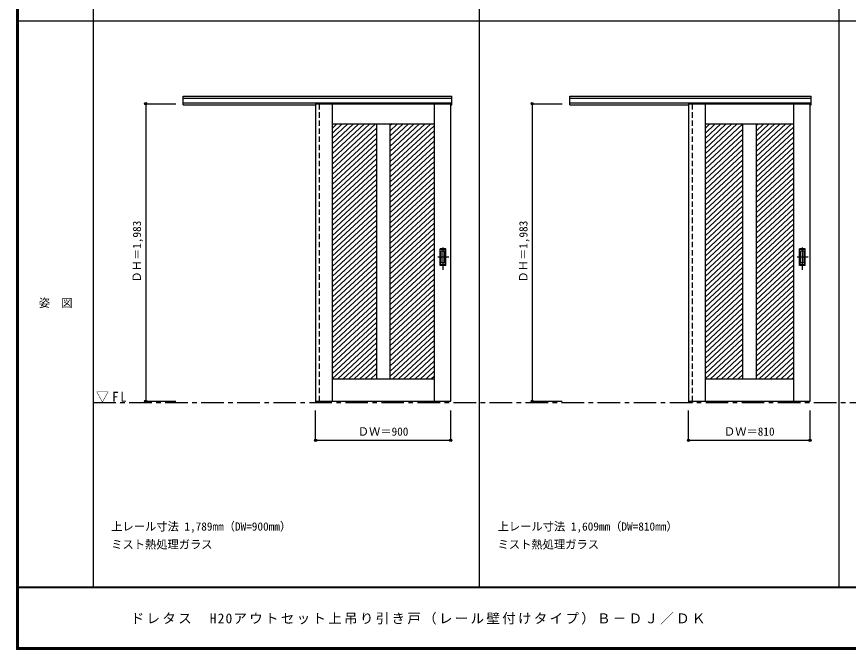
# Model space of a CAD drawing. Units: millimetres, scale not verified. Extents: x -6000 to 5700, y -4307 to 4260.
# Drawn here: x -6000 to -460, y -4205 to 12 of the extents above; entities that cross this region are included whole.
import ezdxf
from ezdxf.enums import TextEntityAlignment as Align

# ---------------------------------------------------------------- set-up
doc = ezdxf.new("R2010")
doc.units = ezdxf.units.MM
doc.header["$LTSCALE"] = 30
doc.header["$PDMODE"] = 32
doc.header["$PDSIZE"] = 15
doc.linetypes.add('CHAIN1', pattern=[8, 5, -1, 1, -1])
doc.linetypes.add('DASHED1', pattern=[1.8, 1.2, -0.6])
for name, color, linetype in [('0-1_通り芯', 7, 'CHAIN1'), ('0-2_扉', 7, 'Continuous'), ('0-4_枠', 3, 'Continuous'), ('0-6_引手', 7, 'Continuous'), ('0-A_文字', 7, 'Continuous'), ('0-B_寸法', 4, 'Continuous'), ('0-C_ハッチ', 4, 'Continuous'), ('F-1_枠', 6, 'Continuous'), ('F-A_文字', 7, 'Continuous')]:
    doc.layers.add(name, color=color, linetype=linetype)
doc.styles.add('ＭＳ ゴシック', font='')
doc.styles.get('ＭＳ ゴシック').set_extended_font_data('MS Gothic')

msp = doc.modelspace()

# ---------------------------------------------------------------- linework, layer by layer
at = {"layer": '0-1_通り芯'}
msp.add_line((-5490, -2560.5), (1678, -2560.5), dxfattribs=at)
at = {"layer": '0-2_扉'}
for p, q in [((-4009, -568.5), (-4009, -2551.5)), ((-4009, -568.5), (-3109, -568.5)), ((-3899, -568.5), (-3899, -2551.5)), ((-3219, -568.5), (-3219, -2551.5)), ((-3109, -2551.5), (-3109, -568.5)), ((-1525, -568.5), (-1525, -2551.5)), ((-1525, -568.5), (-715, -568.5)), ((-1415, -568.5), (-1415, -2551.5)), ((-825, -568.5), (-825, -2551.5)), ((-715, -2551.5), (-715, -568.5)), ((-3899, -703.5), (-3219, -703.5)), ((-3604, -703.5), (-3604, -2401.5)), ((-3514, -703.5), (-3514, -2401.5)), ((-1415, -703.5), (-825, -703.5)), ((-1165, -703.5), (-1165, -2401.5)), ((-1075, -703.5), (-1075, -2401.5)), ((-3898.81, -886.5), (-3899, -886.5)), ((-3899, -2401.5), (-3219, -2401.5)), ((-1415, -2401.5), (-825, -2401.5)), ((-4009, -2551.5), (-3109, -2551.5)), ((-1525, -2551.5), (-715, -2551.5))]:
    msp.add_line(p, q, dxfattribs=at)
at = {"layer": '0-4_枠'}
for p, q in [((-4890, -518.5), (-3101, -518.5)), ((-4890, -575.5), (-4890, -518.5)), ((-4890, -531.5), (-3101, -531.5)), ((-2316, -518.5), (-707, -518.5)), ((-2316, -575.5), (-2316, -518.5)), ((-2316, -531.5), (-707, -531.5)), ((-4890, -563.5), (-3101, -563.5)), ((-4890, -575.5), (-4009, -575.5)), ((-4010, -563.5), (-4010, -2560.5)), ((-3982, -568.5), (-3982, -563.5)), ((-2316, -563.5), (-707, -563.5)), ((-2316, -575.5), (-1525, -575.5)), ((-1526, -563.5), (-1526, -2560.5)), ((-1498, -568.5), (-1498, -563.5)), ((-4010, -2560.5), (-3982, -2560.5)), ((-3982, -2551.5), (-3982, -2560.5)), ((-1526, -2560.5), (-1498, -2560.5)), ((-1498, -2551.5), (-1498, -2560.5))]:
    msp.add_line(p, q, dxfattribs=at)
at = {"layer": '0-4_枠', "color": 4, "linetype": 'DASHED1'}
for p, q in [((-3982, -2551.5), (-3982, -568.5)), ((-1498, -2551.5), (-1498, -568.5))]:
    msp.add_line(p, q, dxfattribs=at)
at = {"layer": '0-4_枠'}
for points in [[(-3109, -575.5), (-3101, -575.5), (-3101, -518.5)], [(-715, -575.5), (-707, -575.5), (-707, -518.5)]]:
    msp.add_lwpolyline(points, dxfattribs=at)
at = {"layer": '0-6_引手'}
for p, q in [((-3141, -1535.98), (-3179, -1535.98)), ((-3179, -1645.98), (-3179, -1535.98)), ((-3141, -1645.98), (-3141, -1535.98)), ((-747, -1535.98), (-785, -1535.98)), ((-785, -1645.98), (-785, -1535.98)), ((-747, -1645.98), (-747, -1535.98)), ((-3147.5, -1551.98), (-3172.5, -1551.98)), ((-3172.5, -1629.98), (-3172.5, -1551.98)), ((-3147.5, -1629.98), (-3147.5, -1551.98)), ((-753.5, -1551.98), (-778.5, -1551.98)), ((-778.5, -1629.98), (-778.5, -1551.98)), ((-753.5, -1629.98), (-753.5, -1551.98)), ((-3141, -1645.98), (-3179, -1645.98)), ((-3147.5, -1629.98), (-3172.5, -1629.98)), ((-747, -1645.98), (-785, -1645.98)), ((-753.5, -1629.98), (-778.5, -1629.98))]:
    msp.add_line(p, q, dxfattribs=at)
at = {"layer": '0-6_引手', "linetype": 'DASHED1'}
for p, q in [((-3176, -1641.98), (-3176, -1539.98)), ((-782, -1641.98), (-782, -1539.98)), ((-3144, -1641.98), (-3176, -1641.98)), ((-750, -1641.98), (-782, -1641.98))]:
    msp.add_line(p, q, dxfattribs=at)
at = {"layer": '0-6_引手', "linetype": 'CHAIN1'}
for p, q in [((-3160, -1676.21), (-3160, -1505.36)), ((-766, -1676.21), (-766, -1505.36)), ((-3121.93, -1590.98), (-3194.44, -1590.98)), ((-727.93, -1590.98), (-800.44, -1590.98))]:
    msp.add_line(p, q, dxfattribs=at)
at = {"layer": '0-6_引手', "linetype": 'DASHED1'}
for points in [[(-3144, -1641.98), (-3144, -1539.98), (-3176, -1539.98)], [(-750, -1641.98), (-750, -1539.98), (-782, -1539.98)]]:
    msp.add_lwpolyline(points, dxfattribs=at)
at = {"layer": '0-B_寸法'}
for p, q in [((-5140, -568.5), (-5140, -2551.5)), ((-5140, -568.5), (-4940, -568.5)), ((-2566, -568.5), (-2566, -2551.5)), ((-2566, -568.5), (-2366, -568.5)), ((-5140, -2551.5), (-4940, -2551.5)), ((-2566, -2551.5), (-2366, -2551.5)), ((-4009, -2812.5), (-4009, -2612.5)), ((-3109, -2812.5), (-3109, -2612.5)), ((-1525, -2812.5), (-1525, -2612.5)), ((-715, -2812.5), (-715, -2612.5)), ((-3109, -2812.5), (-4009, -2812.5)), ((-715, -2812.5), (-1525, -2812.5))]:
    msp.add_line(p, q, dxfattribs=at)
at = {"layer": '0-B_寸法', "color": 7}
for p in [(-5140, -568.5), (-2566, -568.5), (-5140, -2551.5), (-2566, -2551.5), (-4009, -2812.5), (-3109, -2812.5), (-1525, -2812.5), (-715, -2812.5)]:
    msp.add_point(p, dxfattribs=at)
at = {"layer": '0-C_ハッチ'}
for p, q in [((-3830.86, -703.5), (-3899, -766.6)), ((-3794.06, -703.5), (-3899, -800.67)), ((-3757.26, -703.5), (-3899, -834.74)), ((-3720.47, -703.5), (-3899, -868.81)), ((-3867.65, -703.5), (-3899, -732.53)), ((-3683.67, -703.5), (-3899, -902.88)), ((-3646.87, -703.5), (-3899, -936.95)), ((-3610.08, -703.5), (-3899, -971.02)), ((-3499.69, -703.5), (-3514, -716.75)), ((-3462.89, -703.5), (-3514, -750.83)), ((-3426.09, -703.5), (-3514, -784.9)), ((-3389.3, -703.5), (-3514, -818.97)), ((-3352.5, -703.5), (-3514, -853.04)), ((-3315.7, -703.5), (-3514, -887.11)), ((-3278.9, -703.5), (-3514, -921.18)), ((-3242.11, -703.5), (-3514, -955.25)), ((-3219, -716.17), (-3514, -989.32)), ((-1346.86, -703.5), (-1415, -766.6)), ((-1310.06, -703.5), (-1415, -800.67)), ((-1273.26, -703.5), (-1415, -834.74)), ((-1236.47, -703.5), (-1415, -868.81)), ((-1383.65, -703.5), (-1415, -732.53)), ((-1199.67, -703.5), (-1415, -902.88)), ((-1162.87, -703.5), (-1415, -936.95)), ((-1060.69, -703.5), (-1075, -716.75)), ((-1023.89, -703.5), (-1075, -750.83)), ((-987.09, -703.5), (-1075, -784.9)), ((-950.3, -703.5), (-1075, -818.97)), ((-913.5, -703.5), (-1075, -853.04)), ((-876.7, -703.5), (-1075, -887.11)), ((-839.9, -703.5), (-1075, -921.18)), ((-3604, -731.95), (-3899, -1005.09)), ((-3604, -766.02), (-3899, -1039.16)), ((-3219, -750.25), (-3514, -1023.39)), ((-1165, -739.54), (-1415, -971.02)), ((-1165, -773.61), (-1415, -1005.09)), ((-825, -723.77), (-1075, -955.25)), ((-825, -757.84), (-1075, -989.32)), ((-3604, -800.09), (-3899, -1073.24)), ((-3219, -784.32), (-3514, -1057.46)), ((-3219, -818.39), (-3514, -1091.54)), ((-1165, -807.68), (-1415, -1039.16)), ((-825, -791.91), (-1075, -1023.39)), ((-825, -825.98), (-1075, -1057.46)), ((-3604, -834.16), (-3899, -1107.31)), ((-3604, -868.23), (-3899, -1141.38)), ((-3219, -852.46), (-3514, -1125.61)), ((-1165, -841.75), (-1415, -1073.24)), ((-1165, -875.83), (-1415, -1107.31)), ((-825, -860.05), (-1075, -1091.54)), ((-3604, -902.3), (-3899, -1175.45)), ((-3604, -936.37), (-3899, -1209.52)), ((-3219, -886.53), (-3514, -1159.68)), ((-3219, -920.6), (-3514, -1193.75)), ((-1165, -909.9), (-1415, -1141.38)), ((-825, -894.13), (-1075, -1125.61)), ((-825, -928.2), (-1075, -1159.68)), ((-3604, -970.44), (-3899, -1243.59)), ((-3219, -954.67), (-3514, -1227.82)), ((-3219, -988.74), (-3514, -1261.89)), ((-1165, -943.97), (-1415, -1175.45)), ((-1165, -978.04), (-1415, -1209.52)), ((-825, -962.27), (-1075, -1193.75)), ((-825, -996.34), (-1075, -1227.82)), ((-3604, -1004.51), (-3899, -1277.66)), ((-3604, -1038.58), (-3899, -1311.73)), ((-3219, -1022.81), (-3514, -1295.96)), ((-1165, -1012.11), (-1415, -1243.59)), ((-1165, -1046.18), (-1415, -1277.66)), ((-825, -1030.41), (-1075, -1261.89)), ((-3604, -1072.66), (-3899, -1345.8)), ((-3604, -1106.73), (-3899, -1379.88)), ((-3219, -1056.89), (-3514, -1330.03)), ((-3219, -1090.96), (-3514, -1364.1)), ((-1165, -1080.25), (-1415, -1311.73)), ((-825, -1064.48), (-1075, -1295.96)), ((-825, -1098.55), (-1075, -1330.03)), ((-3604, -1140.8), (-3899, -1413.95)), ((-3219, -1125.03), (-3514, -1398.18)), ((-3219, -1159.1), (-3514, -1432.25)), ((-1165, -1114.32), (-1415, -1345.8)), ((-1165, -1148.39), (-1415, -1379.88)), ((-825, -1132.62), (-1075, -1364.1)), ((-3604, -1174.87), (-3899, -1448.02)), ((-3604, -1208.94), (-3899, -1482.09)), ((-3219, -1193.17), (-3514, -1466.32)), ((-1165, -1182.46), (-1415, -1413.95)), ((-1165, -1216.54), (-1415, -1448.02)), ((-825, -1166.69), (-1075, -1398.18)), ((-825, -1200.76), (-1075, -1432.25)), ((-3604, -1243.01), (-3899, -1516.16)), ((-3219, -1227.24), (-3514, -1500.39)), ((-3219, -1261.31), (-3514, -1534.46)), ((-1165, -1250.61), (-1415, -1482.09)), ((-825, -1234.84), (-1075, -1466.32)), ((-825, -1268.91), (-1075, -1500.39)), ((-3604, -1277.08), (-3899, -1550.23)), ((-3604, -1311.15), (-3899, -1584.3)), ((-3219, -1295.38), (-3514, -1568.53)), ((-3219, -1329.45), (-3514, -1602.6)), ((-1165, -1284.68), (-1415, -1516.16)), ((-1165, -1318.75), (-1415, -1550.23)), ((-825, -1302.98), (-1075, -1534.46)), ((-3604, -1345.22), (-3899, -1618.37)), ((-3604, -1379.3), (-3899, -1652.44)), ((-3219, -1363.52), (-3514, -1636.67)), ((-1165, -1352.82), (-1415, -1584.3)), ((-825, -1337.05), (-1075, -1568.53)), ((-825, -1371.12), (-1075, -1602.6)), ((-3604, -1413.37), (-3899, -1686.51)), ((-3219, -1397.6), (-3514, -1670.74)), ((-3219, -1431.67), (-3514, -1704.81)), ((-1165, -1386.89), (-1415, -1618.37)), ((-1165, -1420.96), (-1415, -1652.44)), ((-825, -1405.19), (-1075, -1636.67)), ((-825, -1439.26), (-1075, -1670.74)), ((-3604, -1447.44), (-3899, -1720.59)), ((-3604, -1481.51), (-3899, -1754.66)), ((-3219, -1465.74), (-3514, -1738.89)), ((-1165, -1455.03), (-1415, -1686.51)), ((-1165, -1489.1), (-1415, -1720.59)), ((-825, -1473.33), (-1075, -1704.81)), ((-3604, -1515.58), (-3899, -1788.73)), ((-3604, -1549.65), (-3899, -1822.8)), ((-3219, -1499.81), (-3514, -1772.96)), ((-3219, -1533.88), (-3514, -1807.03)), ((-1165, -1523.18), (-1415, -1754.66)), ((-825, -1507.4), (-1075, -1738.89)), ((-825, -1541.48), (-1075, -1772.96)), ((-3604, -1583.72), (-3899, -1856.87)), ((-3219, -1567.95), (-3514, -1841.1)), ((-3219, -1602.02), (-3514, -1875.17)), ((-1165, -1557.25), (-1415, -1788.73)), ((-1165, -1591.32), (-1415, -1822.8)), ((-825, -1575.55), (-1075, -1807.03)), ((-3604, -1617.79), (-3899, -1890.94)), ((-3604, -1651.86), (-3899, -1925.01)), ((-3219, -1636.09), (-3514, -1909.24)), ((-1165, -1625.39), (-1415, -1856.87)), ((-1165, -1659.46), (-1415, -1890.94)), ((-825, -1609.62), (-1075, -1841.1)), ((-825, -1643.69), (-1075, -1875.17)), ((-3604, -1685.93), (-3899, -1959.08)), ((-3219, -1670.16), (-3514, -1943.31)), ((-3219, -1704.24), (-3514, -1977.38)), ((-1165, -1693.53), (-1415, -1925.01)), ((-825, -1677.76), (-1075, -1909.24)), ((-825, -1711.83), (-1075, -1943.31)), ((-3604, -1720.01), (-3899, -1993.15)), ((-3604, -1754.08), (-3899, -2027.23)), ((-3219, -1738.31), (-3514, -2011.45)), ((-3219, -1772.38), (-3514, -2045.53)), ((-1165, -1727.6), (-1415, -1959.08)), ((-1165, -1761.67), (-1415, -1993.15)), ((-825, -1745.9), (-1075, -1977.38)), ((-3604, -1788.15), (-3899, -2061.3)), ((-3604, -1822.22), (-3899, -2095.37)), ((-3219, -1806.45), (-3514, -2079.6)), ((-1165, -1795.74), (-1415, -2027.23)), ((-825, -1779.97), (-1075, -2011.45)), ((-825, -1814.04), (-1075, -2045.53)), ((-3604, -1856.29), (-3899, -2129.44)), ((-3219, -1840.52), (-3514, -2113.67)), ((-3219, -1874.59), (-3514, -2147.74)), ((-1165, -1829.81), (-1415, -2061.3)), ((-1165, -1863.89), (-1415, -2095.37)), ((-825, -1848.11), (-1075, -2079.6)), ((-825, -1882.19), (-1075, -2113.67)), ((-3604, -1890.36), (-3899, -2163.51)), ((-3604, -1924.43), (-3899, -2197.58)), ((-3219, -1908.66), (-3514, -2181.81)), ((-1165, -1897.96), (-1415, -2129.44)), ((-1165, -1932.03), (-1415, -2163.51)), ((-825, -1916.26), (-1075, -2147.74)), ((-3604, -1958.5), (-3899, -2231.65)), ((-3604, -1992.57), (-3899, -2265.72)), ((-3219, -1942.73), (-3514, -2215.88)), ((-3219, -1976.8), (-3514, -2249.95)), ((-1165, -1966.1), (-1415, -2197.58)), ((-825, -1950.33), (-1075, -2181.81)), ((-825, -1984.4), (-1075, -2215.88)), ((-3604, -2026.65), (-3899, -2299.79)), ((-3219, -2010.87), (-3514, -2284.02)), ((-3219, -2044.95), (-3514, -2318.09)), ((-1165, -2000.17), (-1415, -2231.65)), ((-1165, -2034.24), (-1415, -2265.72)), ((-825, -2018.47), (-1075, -2249.95)), ((-3604, -2060.72), (-3899, -2333.86)), ((-3604, -2094.79), (-3899, -2367.94)), ((-3219, -2079.02), (-3514, -2352.16)), ((-1165, -2068.31), (-1415, -2299.79)), ((-1165, -2102.38), (-1415, -2333.86)), ((-825, -2052.54), (-1075, -2284.02)), ((-825, -2086.61), (-1075, -2318.09)), ((-3604, -2128.86), (-3899, -2402.01)), ((-3219, -2113.09), (-3514, -2386.24)), ((-3219, -2147.16), (-3493.69, -2401.5)), ((-1165, -2136.45), (-1415, -2367.94)), ((-825, -2120.68), (-1075, -2352.16)), ((-825, -2154.75), (-1075, -2386.24)), ((-3604, -2162.93), (-3861.66, -2401.5)), ((-3604, -2197), (-3824.86, -2401.5)), ((-3219, -2181.23), (-3456.89, -2401.5)), ((-3219, -2215.3), (-3420.09, -2401.5)), ((-1165, -2170.53), (-1415, -2402.01)), ((-1165, -2204.6), (-1377.66, -2401.5)), ((-825, -2188.83), (-1054.69, -2401.5)), ((-3604, -2231.07), (-3788.06, -2401.5)), ((-3604, -2265.14), (-3751.27, -2401.5)), ((-3219, -2249.37), (-3383.3, -2401.5)), ((-1165, -2238.67), (-1340.86, -2401.5)), ((-825, -2222.9), (-1017.89, -2401.5)), ((-825, -2256.97), (-981.09, -2401.5)), ((-3604, -2299.21), (-3714.47, -2401.5)), ((-3219, -2283.44), (-3346.5, -2401.5)), ((-3219, -2317.51), (-3309.7, -2401.5)), ((-1165, -2272.74), (-1304.06, -2401.5)), ((-1165, -2306.81), (-1267.27, -2401.5)), ((-825, -2291.04), (-944.3, -2401.5)), ((-825, -2325.11), (-907.5, -2401.5)), ((-3604, -2333.29), (-3677.67, -2401.5)), ((-3604, -2367.36), (-3640.88, -2401.5)), ((-3219, -2351.59), (-3272.91, -2401.5)), ((-1165, -2340.88), (-1230.47, -2401.5)), ((-1165, -2374.95), (-1193.67, -2401.5)), ((-825, -2359.18), (-870.7, -2401.5)), ((-3219, -2385.66), (-3236.11, -2401.5)), ((-825, -2393.25), (-833.91, -2401.5))]:
    msp.add_line(p, q, dxfattribs=at)
at = {"layer": 'F-1_枠'}
for p, q in [((-6000, 4175), (-6000, -4205)), ((-5995, 4175), (-5995, -4205)), ((-5990, 4175), (-5990, -4205)), ((-5490, 4175), (-5490, -3790)), ((-2916, -3790), (-2916, 4175)), ((-522, -3790), (-522, 4175)), ((-6000, -15.5), (5700, -15.5)), ((5700, -3790), (-6000, -3790)), ((5700, -3795), (-6000, -3795)), ((5700, -4195), (-6000, -4195)), ((5700, -4200), (-6000, -4200)), ((5700, -4205), (-6000, -4205))]:
    msp.add_line(p, q, dxfattribs=at)

# ---------------------------------------------------------------- texts
at = {"layer": '0-A_文字', "style": 'ＭＳ ゴシック'}
for s, p in [('上レール寸法 1,789mm（DW=900mm）', (-5370, -3430)), ('上レール寸法 1,609mm（DW=810mm）', (-2796, -3430)), ('ミスト熱処理ガラス', (-5370, -3550)), ('ミスト熱処理ガラス', (-2796, -3550))]:
    msp.add_text(s, height=54.99, dxfattribs=at).set_placement(p, align=Align.BOTTOM_LEFT)
at = {"layer": '0-A_文字', "insert": (-5471.25, -2560.5), "char_height": 65.98, "attachment_point": 7, "style": 'ＭＳ ゴシック'}
msp.add_mtext('\\T1.26;\\W0.95;▽FL', dxfattribs=at)
at = {"layer": '0-B_寸法', "color": 7, "style": 'ＭＳ ゴシック'}
for p in [(-5155, -1760.25), (-2581, -1760.25)]:
    msp.add_text('ＤＨ＝1,983', height=54.99, rotation=90, dxfattribs=at).set_placement(p, align=Align.BOTTOM_LEFT)
for s, p in [('ＤＷ＝900', (-3727.75, -2797.5)), ('ＤＷ＝810', (-1288.75, -2797.5))]:
    msp.add_text(s, height=54.99, dxfattribs=at).set_placement(p, align=Align.BOTTOM_LEFT)
at = {"layer": 'F-A_文字', "style": 'ＭＳ ゴシック'}
msp.add_text('姿\u3000図', height=54.99, dxfattribs=at).set_placement((-5852.5, -1940.25), align=Align.BOTTOM_LEFT)
at = {"layer": 'F-A_文字', "insert": (-5240, -4040), "char_height": 65.98, "attachment_point": 7, "style": 'ＭＳ ゴシック'}
msp.add_mtext('\\T1.17;ドレタス\u3000H20アウトセット上吊り引き戸（レール壁付けタイプ）Ｂ－ＤＪ／ＤＫ', dxfattribs=at)

doc.saveas('drawing.dxf')
